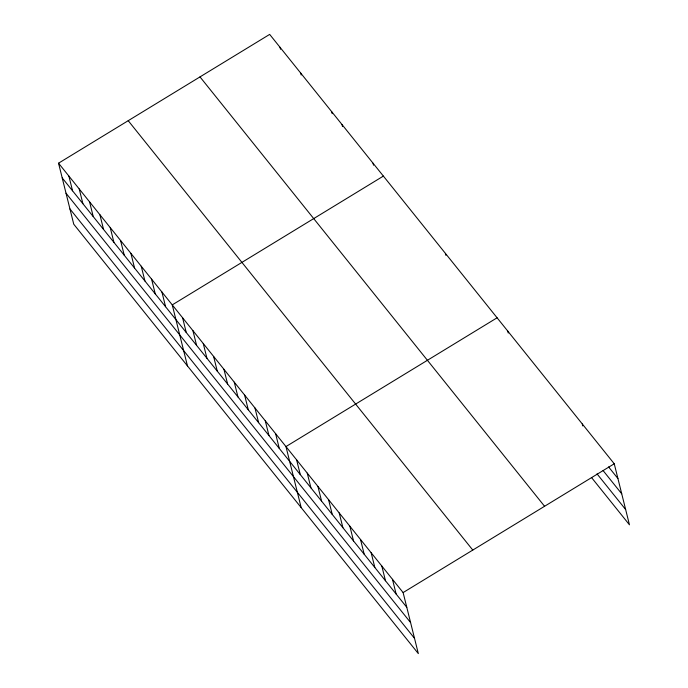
<?xml version="1.0" encoding="UTF-8"?>
<svg xmlns="http://www.w3.org/2000/svg" width="688" height="688" viewBox="0 0 688 688"><rect width="100%" height="100%" fill="white"/><g stroke="black" fill="none" stroke-linecap="round" stroke-linejoin="round"><path stroke-width="1.03" d="M58.54 163.185L403.116 592.574L418.33 653.6L73.754 224.219L58.54 163.185L269.67 34.4L614.246 463.781L629.46 524.815L591.517 477.532M383.379 176.094L172.249 304.887L187.463 365.913M497.089 317.796L285.959 446.581L301.172 507.606M403.116 592.574L614.246 463.781M608.596 466.92L617.919 478.53M603.092 470.575L621.728 493.803M597.029 473.869L625.65 509.541M200.002 76.901L544.569 506.282M128.217 120.692L472.785 550.073M62.221 177.934L406.789 607.315M66.022 193.208L410.598 622.588M69.952 208.946L414.52 638.326M582.289 423.971L582.779 425.932M507.735 331.066L508.226 333.035M445.403 253.382L445.893 255.351M373.042 163.211L373.532 165.18M342.031 124.571L342.521 126.54M331.693 111.688L332.184 113.658M300.682 73.048L301.172 75.009M280.007 47.283L280.498 49.244M392.461 579.305L396.142 594.045M381.814 566.026L385.486 580.775M371.159 552.756L374.84 567.505M360.512 539.487L364.184 554.227M349.865 526.217L353.537 540.957M339.21 512.938L342.891 527.687M328.563 499.669L332.235 514.418M317.908 486.399L321.588 501.139M307.261 473.129L310.933 487.869M296.605 459.851L300.286 474.6M275.621 433.698L279.294 448.447M265.284 420.815L268.965 435.564M254.947 407.941L258.628 422.681M244.61 395.058L248.291 409.799M234.273 382.175L237.953 396.916M223.935 369.293L227.616 384.042M213.598 356.41L217.279 371.159M203.261 343.527L206.942 358.276M192.924 330.644L196.605 345.393M182.587 317.77L186.267 332.51M161.912 292.004L165.593 306.745M151.575 279.122L155.256 293.871M141.238 266.239L144.919 280.988M130.901 253.356L134.581 268.105M120.563 240.482L124.244 255.222M110.226 227.599L113.907 242.339M99.889 214.716L103.57 229.457M89.552 201.833L93.233 216.582M79.215 188.951L82.895 203.7M68.877 176.068L72.558 190.817"/></g></svg>
